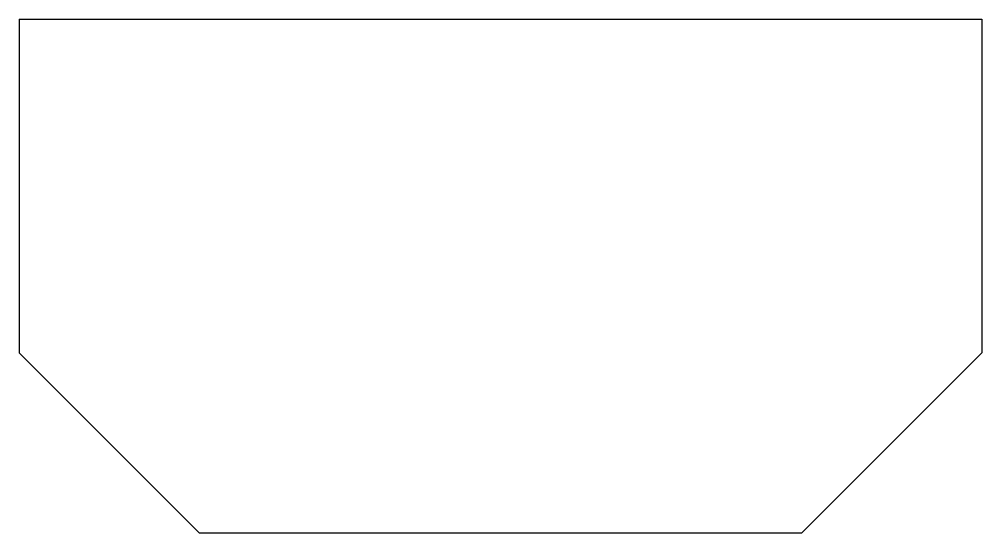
# Model space of a CAD drawing. Header units: inches. Extents: x 0 to 212, y 0 to 113.
import ezdxf

# ---------------------------------------------------------------- set-up
doc = ezdxf.new("R2010")
doc.units = ezdxf.units.IN
doc.header["$MEASUREMENT"] = 0

msp = doc.modelspace()

# ---------------------------------------------------------------- linework, layer by layer
for p, q in [((0, 113.03), (0, 39.57)), ((0, 113.03), (211.84, 113.03)), ((211.84, 113.03), (211.84, 39.57)), ((0, 39.57), (39.57, 0)), ((211.84, 39.57), (172.26, 0)), ((39.57, 0), (172.26, 0))]:
    msp.add_line(p, q)

doc.saveas('drawing.dxf')
